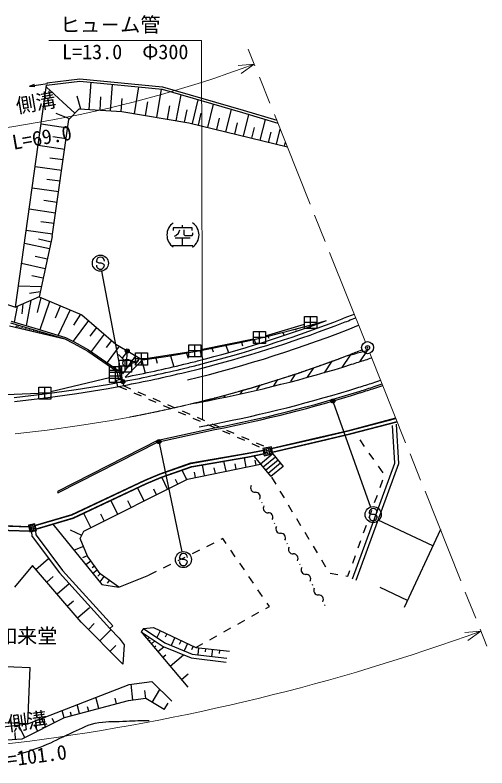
# Model space of a CAD drawing. Units: millimetres, scale not verified. Extents: x 0 to 700000, y -47500 to 447500.
# Drawn here: x 357054 to 415791, y 245808 to 339501 of the extents above; entities that cross this region are included whole.
import ezdxf
from ezdxf.enums import TextEntityAlignment as Align

# ---------------------------------------------------------------- set-up
doc = ezdxf.new("R2010")
doc.units = ezdxf.units.MM
doc.header["$LTSCALE"] = 1000
doc.header["$PDMODE"] = 32
doc.header["$PDSIZE"] = 500
doc.linetypes.add('CHAIN', pattern=[18.5, 12, -1.5, 3.5, -1.5])
doc.layers.add('作業ﾚｲﾔ1', color=7, linetype='Continuous', lineweight=25)
doc.styles.add('@ＭＳ ゴシック', font='')
doc.styles.add('ＭＳ ゴシック', font='')
doc.styles.get('@ＭＳ ゴシック').set_extended_font_data('@MS Gothic')
doc.styles.get('ＭＳ ゴシック').set_extended_font_data('MS Gothic')

msp = doc.modelspace()

# ---------------------------------------------------------------- linework, layer by layer
at = {"layer": '作業ﾚｲﾔ1', "lineweight": 13}
for p, q in [((361270, 336338), (380270, 336338)), ((380406, 289115), (380270, 336338)), ((386826, 333393), (384835, 333205)), ((385196, 332235), (386826, 333393)), ((415048, 262827), (413056, 262657)), ((413408, 261683), (415048, 262827))]:
    msp.add_line(p, q, dxfattribs=at)
at = {"layer": '作業ﾚｲﾔ1', "linetype": 'CHAIN', "lineweight": 13}
for p, q in [((400659, 298807), (386084, 335250)), ((401216, 297414), (415791, 260971)), ((365061, 288416), (369066, 289063)), ((369066, 289063), (371332, 289471)), ((357053, 287387), (361057, 287860)), ((361057, 287860), (365061, 288416))]:
    msp.add_line(p, q, dxfattribs=at)
at = {"layer": '作業ﾚｲﾔ1'}
for p, q in [((357105, 303154), (360982, 330770)), ((358860, 330669), (361106, 330964)), ((358860, 330669), (359485, 330903)), ((366299, 327760), (366529, 331139)), ((368953, 327579), (369178, 330878)), ((358860, 330669), (359524, 330605)), ((364507, 327284), (360947, 330526)), ((371911, 327224), (372466, 330553)), ((374685, 326762), (375270, 330277)), ((364726, 329447), (365179, 327836)), ((367634, 327669), (367748, 329338)), ((370257, 327491), (370368, 329120)), ((377121, 326357), (377730, 329578)), ((379133, 325986), (379831, 328969)), ((373280, 326996), (373564, 328707)), ((376033, 326538), (376314, 328223)), ((381032, 325520), (381743, 328415)), ((363833, 326576), (362153, 327263)), ((365042, 327846), (363764, 326503)), ((365042, 327846), (370348, 327485)), ((370348, 327485), (378681, 326097)), ((378161, 326184), (378491, 327711)), ((379874, 325804), (380236, 327275)), ((383292, 324964), (383980, 327766)), ((385476, 324428), (386141, 327133)), ((361691, 311933), (363764, 326503)), ((378681, 326097), (390950, 323084)), ((382171, 325240), (382521, 326664)), ((384394, 324694), (384733, 326072)), ((387579, 323912), (388218, 326514)), ((363612, 325438), (360299, 325909)), ((386538, 324167), (386864, 325494)), ((389601, 323415), (390063, 325300)), ((363424, 324113), (361769, 324349)), ((388599, 323661), (388913, 324937)), ((363235, 322789), (359927, 323259)), ((390583, 323174), (390709, 323687)), ((363047, 321466), (361394, 321701)), ((362859, 320143), (359556, 320613)), ((362671, 318822), (361021, 319057)), ((362483, 317502), (359185, 317971)), ((362296, 316183), (360648, 316417)), ((362108, 314864), (358815, 315333)), ((361921, 313547), (360275, 313781)), ((379085, 313016), (376741, 313016)), ((376741, 313016), (376741, 312674)), ((377909, 313016), (377909, 313344)), ((379085, 312677), (379085, 313016)), ((361733, 312231), (358445, 312698)), ((376903, 312003), (377076, 312087)), ((377076, 312087), (377411, 312338)), ((377411, 312338), (377570, 312758)), ((378079, 312758), (378079, 312176)), ((378079, 312176), (378167, 312087)), ((378167, 312087), (379081, 312087)), ((379081, 312087), (379170, 312172)), ((379170, 312172), (379170, 312419)), ((361356, 310394), (358217, 311078)), ((361544, 311256), (359975, 311607)), ((361691, 311933), (360053, 304416)), ((378834, 311752), (376988, 311752)), ((377909, 310830), (377909, 311752)), ((376649, 310830), (379166, 310830)), ((361082, 309139), (359560, 309470)), ((360817, 307921), (357864, 308565)), ((367282, 308766), (367183, 308884)), ((367527, 308627), (367282, 308766)), ((367828, 308625), (367527, 308627)), ((368073, 308513), (367828, 308625)), ((368179, 308377), (368073, 308513)), ((344343, 307435), (357105, 303154)), ((370471, 293888), (367864, 307643)), ((360559, 306740), (359128, 307052)), ((360326, 305670), (357473, 305773)), ((360196, 305073), (358847, 304857)), ((360053, 304416), (357105, 303154)), ((359001, 303966), (358431, 300839)), ((360251, 304334), (359817, 302477)), ((360053, 304416), (365360, 302213)), ((361359, 303874), (360128, 300336)), ((357297, 303236), (356957, 301276)), ((357949, 302337), (358044, 303556)), ((362076, 301809), (362717, 303310)), ((363919, 302811), (362415, 299656)), ((365192, 302283), (364327, 300928)), ((365360, 302213), (369599, 298535)), ((393098, 300506), (393098, 302006)), ((393098, 302006), (394598, 302006)), ((393848, 300506), (393848, 302006)), ((394598, 302006), (394598, 300506)), ((356371, 300825), (363257, 299197)), ((357175, 300635), (357216, 300807)), ((357418, 300577), (357497, 300908)), ((357905, 300462), (357977, 300766)), ((366186, 301497), (364293, 298904)), ((388215, 299596), (393098, 301035)), ((394598, 301256), (393098, 301256)), ((393709, 300892), (393775, 300743)), ((357662, 300520), (357699, 300678)), ((358148, 300405), (358183, 300549)), ((358392, 300347), (358457, 300623)), ((358635, 300290), (358666, 300421)), ((358878, 300232), (358937, 300481)), ((359121, 300175), (359149, 300292)), ((359365, 300117), (359417, 300339)), ((359608, 300060), (359633, 300163)), ((359851, 300002), (359897, 300196)), ((360095, 299944), (360116, 300035)), ((360338, 299887), (360377, 300053)), ((360581, 299829), (360599, 299906)), ((360825, 299772), (360857, 299910)), ((367187, 300628), (366382, 299526)), ((386715, 298625), (386715, 300125)), ((386715, 300125), (388215, 300125)), ((387465, 298625), (387465, 300125)), ((388215, 300125), (388215, 298625)), ((390404, 300015), (390536, 299624)), ((391959, 300418), (392001, 300293)), ((394598, 300506), (393098, 300506)), ((361068, 299714), (361083, 299777)), ((361311, 299657), (361337, 299768)), ((361554, 299599), (361566, 299648)), ((361798, 299542), (361817, 299625)), ((362041, 299484), (362049, 299519)), ((362284, 299427), (362297, 299482)), ((362528, 299369), (362533, 299390)), ((362771, 299312), (362777, 299340)), ((363014, 299254), (363016, 299261)), ((368138, 299803), (366538, 297613)), ((369053, 299008), (368414, 298133)), ((380180, 297879), (386715, 299221)), ((388215, 299375), (386715, 299375)), ((386807, 299145), (387016, 298496)), ((388523, 299549), (388632, 299280)), ((370011, 298292), (368517, 296245)), ((369599, 298535), (372919, 296575)), ((378680, 296975), (378680, 298475)), ((378680, 298475), (380180, 298475)), ((379430, 296975), (379430, 298475)), ((380180, 298475), (380180, 296975)), ((381555, 298029), (381709, 297591)), ((383300, 298383), (383601, 297491)), ((385230, 298790), (385382, 298358)), ((388215, 298625), (386715, 298625)), ((370623, 296543), (369916, 297250)), ((371035, 297687), (370354, 296755)), ((372048, 297089), (370408, 294843)), ((370981, 296195), (371023, 297694)), ((372027, 295949), (372027, 297449)), ((372027, 297449), (373527, 297449)), ((372777, 295949), (372777, 297449)), ((373527, 296815), (378680, 297609)), ((373527, 297449), (373527, 295949)), ((376422, 297105), (376820, 295742)), ((378407, 297441), (378600, 296785)), ((380180, 297725), (378680, 297725)), ((380055, 297740), (380420, 296630)), ((397777, 295653), (398801, 297180)), ((399977, 296330), (400940, 297766)), ((370029, 295053), (370029, 296553)), ((370029, 296553), (371529, 296553)), ((370740, 294442), (372919, 296575)), ((370779, 295053), (370779, 296553)), ((370981, 295695), (370981, 296695)), ((371463, 296327), (372449, 296496)), ((371529, 296553), (371529, 295053)), ((371529, 296140), (372027, 296363)), ((373527, 296699), (372027, 296699)), ((372562, 296786), (372045, 296096)), ((372849, 296507), (373245, 294951)), ((374575, 296815), (374729, 296162)), ((380180, 296975), (378680, 296975)), ((395576, 294976), (396539, 296411)), ((368801, 294261), (368801, 295761)), ((368801, 295761), (370301, 295761)), ((368823, 293792), (368823, 295292)), ((368823, 295292), (370323, 295292)), ((369551, 294261), (369551, 295761)), ((369573, 293792), (369573, 295292)), ((369715, 295174), (369935, 294089)), ((369991, 295226), (370213, 294135)), ((371529, 295803), (370029, 295803)), ((370301, 295761), (370301, 294261)), ((370323, 295292), (370323, 293792)), ((373527, 295949), (372027, 295949)), ((378294, 295066), (379997, 295489)), ((393458, 294422), (394256, 295610)), ((368823, 294364), (361503, 292632)), ((370301, 295011), (368801, 295011)), ((370301, 294261), (368801, 294261)), ((370323, 294542), (368823, 294542)), ((371529, 295053), (370029, 295053)), ((391360, 293896), (391980, 294820)), ((364665, 292900), (368565, 293540)), ((368565, 293540), (369685, 293741)), ((368652, 293048), (370581, 293400)), ((370323, 293792), (368823, 293792)), ((370427, 294182), (369641, 294033)), ((369641, 294033), (369790, 293247)), ((369790, 293247), (370576, 293396)), ((369991, 293285), (370910, 292890)), ((370576, 293396), (370427, 294182)), ((370518, 293385), (371437, 292990)), ((387162, 292844), (387585, 293475)), ((389261, 293370), (389780, 294144)), ((360003, 292424), (349768, 292009)), ((356939, 291891), (360760, 292347)), ((360003, 291705), (360003, 293205)), ((360003, 293205), (361503, 293205)), ((361503, 292455), (360003, 292455)), ((360753, 291705), (360753, 293205)), ((360760, 292347), (364665, 292900)), ((360825, 291851), (364741, 292406)), ((361503, 293205), (361503, 291705)), ((364741, 292406), (368652, 293048)), ((371829, 292496), (372747, 292101)), ((372356, 292596), (373275, 292201)), ((385098, 292370), (385391, 292807)), ((356994, 291394), (360830, 291852)), ((361503, 291705), (360003, 291705)), ((373666, 291707), (374585, 291312)), ((374194, 291807), (375113, 291412)), ((381053, 291547), (381126, 291656)), ((383076, 291959), (383228, 292186)), ((375504, 290918), (376423, 290523)), ((376032, 291018), (376950, 290623)), ((396661, 291328), (401294, 278276)), ((377342, 290129), (378261, 289734)), ((377869, 290229), (378788, 289834)), ((379180, 289340), (380099, 288945)), ((379707, 289440), (380626, 289045)), ((381545, 288651), (382464, 288256)), ((398732, 287852), (404436, 289362)), ((404837, 283676), (404536, 288578)), ((374882, 286609), (381874, 288116)), ((375097, 286451), (381914, 287920)), ((381017, 288551), (381936, 288156)), ((382855, 287762), (383774, 287367)), ((383383, 287862), (384302, 287467)), ((394905, 286955), (398732, 287852)), ((404331, 283750), (404044, 288436)), ((384693, 286973), (385612, 286578)), ((385220, 287073), (386139, 286678)), ((389021, 285598), (394905, 286955)), ((374882, 286609), (362345, 280206)), ((374816, 286351), (362436, 280027)), ((374981, 286273), (377809, 272714)), ((386531, 286184), (387450, 285789)), ((387058, 286284), (387977, 285889)), ((400567, 285816), (399993, 286635)), ((378917, 283757), (385944, 284985)), ((385944, 284985), (387924, 285372)), ((389152, 284881), (387608, 283610)), ((388852, 285600), (388063, 285439)), ((388063, 285439), (388186, 284837)), ((388893, 285399), (388104, 285238)), ((388934, 285198), (388145, 285037)), ((388186, 284837), (388975, 284998)), ((388326, 285493), (388449, 284890)), ((388589, 285546), (388712, 284944)), ((388975, 284998), (388852, 285600)), ((389152, 284881), (390423, 283337)), ((401715, 284178), (401141, 284997)), ((383312, 282733), (383059, 283973)), ((385837, 283248), (385599, 284418)), ((386770, 284627), (388879, 282065)), ((387048, 283495), (386925, 284101)), ((389470, 284495), (387925, 283224)), ((389787, 284109), (388243, 282838)), ((375066, 282418), (378917, 283757)), ((378536, 281758), (387608, 283610)), ((380640, 282187), (380372, 283504)), ((381990, 282463), (381852, 283137)), ((384592, 282994), (384462, 283634)), ((390105, 283723), (388561, 282452)), ((390423, 283337), (388879, 282065)), ((399054, 269336), (404331, 283750)), ((399524, 269164), (404837, 283676)), ((402863, 282540), (402289, 283359)), ((373189, 281629), (375066, 282418)), ((378428, 281703), (377862, 282832)), ((379515, 281958), (379377, 282632)), ((364135, 277349), (373189, 281629)), ((365595, 275269), (378536, 281758)), ((376046, 280509), (375349, 281899)), ((377299, 281137), (377016, 281702)), ((388979, 281976), (389496, 281121)), ((402500, 280703), (402842, 281643)), ((362345, 280206), (362421, 280020)), ((373114, 279039), (372303, 280657)), ((374656, 279813), (374308, 280507)), ((390014, 280265), (390531, 279409)), ((401815, 278824), (402157, 279764)), ((369841, 277398), (368992, 279092)), ((371497, 278228), (371091, 279037)), ((387732, 278881), (387784, 278796)), ((391049, 278554), (391566, 277698)), ((359579, 276010), (364135, 277349)), ((366492, 275719), (365604, 277490)), ((368148, 276549), (367723, 277396)), ((401131, 276945), (401473, 277885)), ((401233, 277474), (401134, 277592)), ((401478, 277335), (401233, 277474)), ((401779, 277332), (401478, 277335)), ((402024, 277221), (401779, 277332)), ((341961, 276424), (358739, 275873)), ((392084, 276842), (392602, 275987)), ((402130, 277084), (402024, 277221)), ((409059, 273464), (402257, 276631)), ((359460, 276080), (358827, 275929)), ((359460, 276080), (358827, 275929)), ((358827, 275929), (358978, 275297)), ((358827, 275929), (358978, 275297)), ((358878, 275719), (359510, 275869)), ((358928, 275508), (359560, 275659)), ((359189, 275347), (359038, 275980)), ((359400, 275398), (359249, 276030)), ((359610, 275448), (359460, 276080)), ((359610, 275448), (359460, 276080)), ((361758, 276129), (367854, 268648)), ((389303, 276325), (389356, 276240)), ((400446, 275066), (400789, 276005)), ((409993, 275469), (405476, 265769)), ((358978, 275297), (359610, 275448)), ((358978, 275297), (359610, 275448)), ((359199, 274604), (359150, 275235)), ((359199, 274604), (362580, 270069)), ((359686, 274786), (359642, 275353)), ((359686, 274786), (362967, 270387)), ((365348, 274739), (363940, 275396)), ((365162, 274341), (365595, 275269)), ((393119, 275131), (393637, 274275)), ((366059, 272144), (365162, 274341)), ((381787, 273779), (380890, 273336)), ((382934, 274345), (382684, 274221)), ((383341, 273749), (382934, 274345)), ((390874, 273770), (390927, 273684)), ((399762, 273186), (400104, 274126)), ((365558, 273370), (364394, 272895)), ((379993, 272894), (379097, 272451)), ((384470, 272098), (383905, 272924)), ((394154, 273420), (394672, 272564)), ((359653, 270516), (361233, 271875)), ((366034, 272206), (365452, 271968)), ((367668, 269948), (366059, 272144)), ((378200, 272009), (377303, 271566)), ((377618, 271876), (377518, 271994)), ((377863, 271737), (377618, 271876)), ((378163, 271734), (377863, 271737)), ((378408, 271622), (378163, 271734)), ((395189, 271708), (395707, 270853)), ((399077, 271307), (399420, 272247)), ((359224, 271016), (357003, 268303)), ((365291, 263959), (359224, 271016)), ((366488, 271559), (365858, 271098)), ((366949, 270929), (366634, 270698)), ((376406, 271124), (375510, 270681)), ((378514, 271486), (378408, 271622)), ((385598, 270447), (385034, 271273)), ((392446, 271214), (392498, 271129)), ((362580, 270069), (368834, 263146)), ((362967, 270387), (369205, 263481)), ((366728, 270030), (367279, 270479)), ((367668, 269948), (367359, 269665)), ((369958, 268308), (367668, 269948)), ((374613, 270239), (373716, 269796)), ((396257, 270045), (397243, 269878)), ((398480, 269668), (398735, 270368)), ((361012, 268936), (361802, 269615)), ((368094, 269642), (367603, 268956)), ((368780, 269151), (368535, 268808)), ((369958, 268308), (373716, 269796)), ((386727, 268796), (386163, 269622)), ((398229, 269711), (398480, 269668)), ((362276, 267466), (363771, 268751)), ((367854, 268648), (369958, 268308)), ((387856, 267145), (387292, 267971)), ((394017, 268658), (394069, 268573)), ((405892, 266662), (402491, 268246)), ((363561, 265971), (364308, 266614)), ((388706, 265902), (388420, 266320)), ((395588, 266103), (395640, 266017)), ((364825, 264501), (366320, 265786)), ((386527, 264689), (387400, 265175)), ((388274, 265662), (388706, 265902)), ((370463, 258734), (365291, 263959)), ((366184, 263057), (366905, 263770)), ((368834, 263146), (369205, 263481)), ((384779, 263715), (385653, 264202)), ((367611, 261616), (368995, 262985)), ((368834, 263146), (370010, 261970)), ((373046, 263166), (372768, 262751)), ((372768, 262751), (375479, 260929)), ((372768, 262751), (378577, 255863)), ((373046, 263166), (374285, 263273)), ((373046, 263166), (375716, 261372)), ((374285, 263273), (379538, 260796)), ((375115, 262881), (374719, 262042)), ((375955, 262485), (375757, 262065)), ((383032, 262742), (383906, 263229)), ((370010, 261970), (370617, 261133)), ((373526, 261852), (373783, 262068)), ((373743, 261595), (373871, 261703)), ((374021, 261264), (374446, 261623)), ((376922, 262029), (376467, 261063)), ((377719, 261653), (377491, 261171)), ((381285, 261769), (382159, 262255)), ((368882, 260332), (369603, 261045)), ((370617, 261133), (370463, 258734)), ((374380, 260839), (374592, 261018)), ((374841, 260293), (375557, 260897)), ((375479, 260929), (378962, 259496)), ((375716, 261372), (379089, 259984)), ((378507, 261282), (378089, 260396)), ((379207, 260952), (379006, 260526)), ((379538, 260796), (380411, 261282)), ((379538, 260796), (383744, 260347)), ((379892, 260758), (379800, 259900)), ((380750, 260666), (380704, 260237)), ((381618, 260574), (381525, 259695)), ((382497, 260480), (382450, 260041)), ((375445, 259577), (375803, 259879)), ((376363, 258488), (378019, 259884)), ((379089, 259984), (383403, 259472)), ((378962, 259496), (383344, 258975)), ((352434, 258551), (358929, 258300)), ((358659, 251305), (358929, 258300)), ((377759, 256832), (378587, 257530)), ((358659, 251305), (371245, 256210)), ((371245, 256210), (374092, 256545)), ((371727, 254249), (371489, 256239)), ((374092, 256545), (376580, 254129)), ((373326, 254440), (373207, 255435)), ((374134, 253961), (375092, 255574)), ((371125, 254177), (363157, 252047)), ((367479, 253202), (367106, 254597)), ((369699, 253796), (369513, 254493)), ((373326, 254440), (371125, 254177)), ((375623, 253076), (373326, 254440)), ((365092, 252564), (364790, 253695)), ((366223, 252866), (366072, 253432)), ((375623, 253076), (376102, 253883)), ((363157, 252047), (357917, 249391)), ((363158, 252047), (362914, 252964)), ((364074, 252292), (363952, 252750)), ((352103, 250540), (358659, 251305)), ((358659, 251305), (352164, 251556)), ((358278, 249574), (357471, 251167)), ((359870, 250381), (359467, 251178)), ((360877, 250891), (360336, 251959)), ((361944, 251432), (361674, 251966)), ((357111, 249338), (357054, 250199)), ((357917, 249391), (351768, 248985))]:
    msp.add_line(p, q, dxfattribs=at)
for points in [[(360982, 330770), (365111, 331279), (375346, 330269), (385367, 327364), (389762, 326053)], [(361025, 331077), (365107, 331580), (375403, 330565), (385452, 327652), (389620, 326409)], [(356506, 301201), (359451, 300328), (363257, 299197), (364299, 298677), (366104, 297670), (369715, 295174)], [(356563, 301393), (359508, 300520), (363331, 299384), (364393, 298854), (366209, 297840), (369991, 295226)], [(389033, 285550), (394917, 286906), (398744, 287803), (404455, 289315)], [(389122, 285160), (395007, 286517), (398841, 287415), (404605, 288941)], [(389134, 285111), (395019, 286468), (398853, 287367), (404623, 288894)], [(359591, 275961), (364153, 277302), (373209, 281583), (375085, 282370), (378930, 283708), (385953, 284936), (387934, 285322)], [(359684, 275572), (364296, 276927), (373372, 281218), (375228, 281997), (379031, 283320), (386026, 284543), (388014, 284930)], [(359695, 275523), (364313, 276880), (373392, 281172), (375246, 281950), (379043, 283271), (386035, 284494), (388030, 284883)], [(303803, 276480), (309872, 275886), (312440, 275715), (321871, 275231), (327974, 275134), (331885, 275137), (333955, 275200), (341975, 275873), (358870, 275318)], [(303833, 276979), (309913, 276385), (312470, 276214), (321887, 275730), (327978, 275634), (331877, 275637), (333926, 275700), (341963, 276374), (358751, 275822)], [(303851, 276425), (309868, 275837), (312437, 275665), (321869, 275181), (327973, 275084), (331886, 275087), (333958, 275150), (341977, 275823), (358882, 275268)]]:
    msp.add_lwpolyline(points, dxfattribs=at)
for points in [[(389152, 284881), (388969, 285777), (387886, 285556), (388069, 284660)], [(359731, 275374), (359534, 276201), (358708, 276004), (358904, 275177)]]:
    msp.add_lwpolyline(points, close=True, dxfattribs=at)
for centre, radius in [((367677, 308626), 1000), ((400937, 298111), 750), ((371023, 297694), 125), ((371023, 297694), 62.5), ((370981, 296195), 500), ((370482, 293890), 150), ((370482, 293890), 120), ((370482, 293890), 90), ((370482, 293890), 60), ((370482, 293890), 30), ((396611, 291470), 150), ((396611, 291470), 120), ((396611, 291470), 90), ((396611, 291470), 60), ((396611, 291470), 30), ((374950, 286419), 150), ((374950, 286419), 120), ((374950, 286419), 90), ((374950, 286419), 60), ((374950, 286419), 30), ((401628, 277334), 1000), ((378013, 271735), 1000)]:
    msp.add_circle(centre, radius, dxfattribs=at)
at = {"layer": '作業ﾚｲﾔ1', "lineweight": 13}
for centre, radius, start, end in [((334362, 474391), 150442, 269.26354, 290.40989), ((324047, 514389), 267516, 265.08522, 289.88742)]:
    msp.add_arc(centre, radius, start, end, dxfattribs=at)
at = {"layer": '作業ﾚｲﾔ1'}
for centre, radius, start, end in [((377759, 312131), 1806, 123.85503, 236.14497), ((378146, 312131), 1806, 303.85503, 56.14497), ((367683, 308880), 500, 359.55488, 179.55488), ((367679, 308381), 500, 179.55488, 359.55488), ((341523, 446670), 155500, 290.79566, 291.44024), ((341523, 446670), 155500, 291.44024, 291.79836), ((341709, 446206), 155500, 291.4387, 291.79798), ((350155, 458434), 163452, 278.00553, 286.21953), ((341523, 446670), 157000, 283.63373, 291.79836), ((341523, 446670), 155000, 284.27826, 290.50214), ((341523, 446670), 155500, 284.27826, 290.79566), ((341674, 446192), 155500, 284.26777, 290.80615), ((341703, 446204), 155500, 290.79462, 291.44127), ((341523, 446670), 160000, 283.65469, 290.79577), ((358507, 451074), 159046, 284.49992, 285.51562), ((341523, 446670), 155000, 283.63369, 284.27826), ((349647, 452719), 164254, 287.46613, 288.10025), ((349543, 452826), 164388, 288.12263, 288.404), ((341523, 446670), 155500, 280.78846, 283.63369), ((341523, 446670), 155000, 280.86858, 283.63369), ((341523, 446670), 155500, 283.63369, 284.27826), ((350013, 452206), 163654, 280.98801, 287.39923), ((341523, 446670), 156000, 280.73738, 283.63369), ((349647, 452719), 167254, 287.46613, 288.10025), ((349647, 452719), 167754, 287.46613, 288.10025), ((349647, 452719), 167754, 287.46613, 288.10025), ((349543, 452826), 167388, 288.12263, 288.46491), ((349543, 452826), 167888, 288.12263, 288.47485), ((349543, 452826), 168088, 288.12263, 288.4788), ((350013, 452206), 166654, 280.98801, 287.39923), ((350013, 452206), 167154, 280.98801, 287.39923), ((350013, 452206), 167154, 280.98801, 287.39923), ((350013, 452206), 167354, 280.98871, 287.39923), ((349647, 452719), 167954, 287.46613, 288.10025), ((350340, 451657), 163054, 280.27979, 280.91384), ((350340, 451657), 166054, 280.27979, 280.91384), ((386938, 280682), 567, 149.65502, 273.51004), ((387007, 279551), 567, 329.65502, 93.51004), ((388509, 278126), 567, 149.65502, 273.51004), ((388579, 276995), 567, 329.65502, 93.51004), ((401634, 277588), 500, 359.55488, 179.55488), ((401630, 277088), 500, 179.55488, 359.55488), ((390080, 275570), 567, 149.65502, 273.51004), ((390150, 274439), 567, 329.65502, 93.51004), ((391652, 273015), 567, 149.65502, 273.51004), ((378018, 271990), 500, 359.55488, 179.55488), ((391721, 271884), 567, 329.65502, 93.51004), ((378014, 271490), 500, 179.55488, 359.55488), ((393223, 270459), 567, 149.65502, 273.51004), ((393292, 269328), 567, 329.65502, 93.51004), ((394794, 267903), 567, 149.65502, 273.51004), ((394863, 266772), 567, 329.65502, 93.51004)]:
    msp.add_arc(centre, radius, start, end, dxfattribs=at)
at = {"layer": '作業ﾚｲﾔ1', "linetype": 'CHAIN', "lineweight": 13}
msp.add_arc((341523, 446670), 160000, 280.73738, 291.52979, dxfattribs=at)
at = {"layer": '作業ﾚｲﾔ1'}
msp.add_open_spline([(357387, 247496), (358916, 247946), (359366, 248084), (360597, 248566), (361923, 249086), (362601, 249526), (363908, 250094), (365111, 250617), (365736, 251077), (367015, 251368), (368338, 251668), (369125, 251553), (370480, 251622), (371752, 251688), (372171, 251696), (373740, 251724)], degree=3, knots=[0, 0, 0, 0, 1, 1, 1, 2, 2, 2, 3, 3, 3, 4, 4, 4, 5, 5, 5, 5], dxfattribs=at)
for p in [(371023, 297694), (400937, 298111), (370482, 293890), (396611, 291470), (374950, 286419)]:
    msp.add_point(p, dxfattribs=at)

# ---------------------------------------------------------------- texts
at = {"layer": '作業ﾚｲﾔ1', "style": 'ＭＳ ゴシック'}
msp.add_text('ヒュ－ム管', height=1833, dxfattribs=at).set_placement((362645, 336838), align=Align.BOTTOM_LEFT)
msp.add_text('L=13.0\u3000Φ300', height=1833, dxfattribs=at).set_placement((370770, 335838), align=Align.TOP_CENTER)
for rotation, p in [(9.837, (359893, 327146)), (7.486, (358771, 250145))]:
    msp.add_text('側溝', height=1833, rotation=rotation, dxfattribs=at).set_placement(p, align=Align.BOTTOM_CENTER)
at = {"layer": '作業ﾚｲﾔ1', "style": '@ＭＳ ゴシック'}
for s, rotation, p in [('L=69.0', 9.837, (360235, 325175)), ('L=101.0', 7.486, (359032, 248162))]:
    msp.add_text(s, height=1833, rotation=rotation, dxfattribs=at).set_placement(p, align=Align.TOP_CENTER)
at = {"layer": '作業ﾚｲﾔ1', "style": 'ＭＳ ゴシック'}
msp.add_text('大日如来堂', height=1833, dxfattribs=at).set_placement((356058, 262229), align=Align.MIDDLE_CENTER)

doc.saveas('drawing.dxf')
